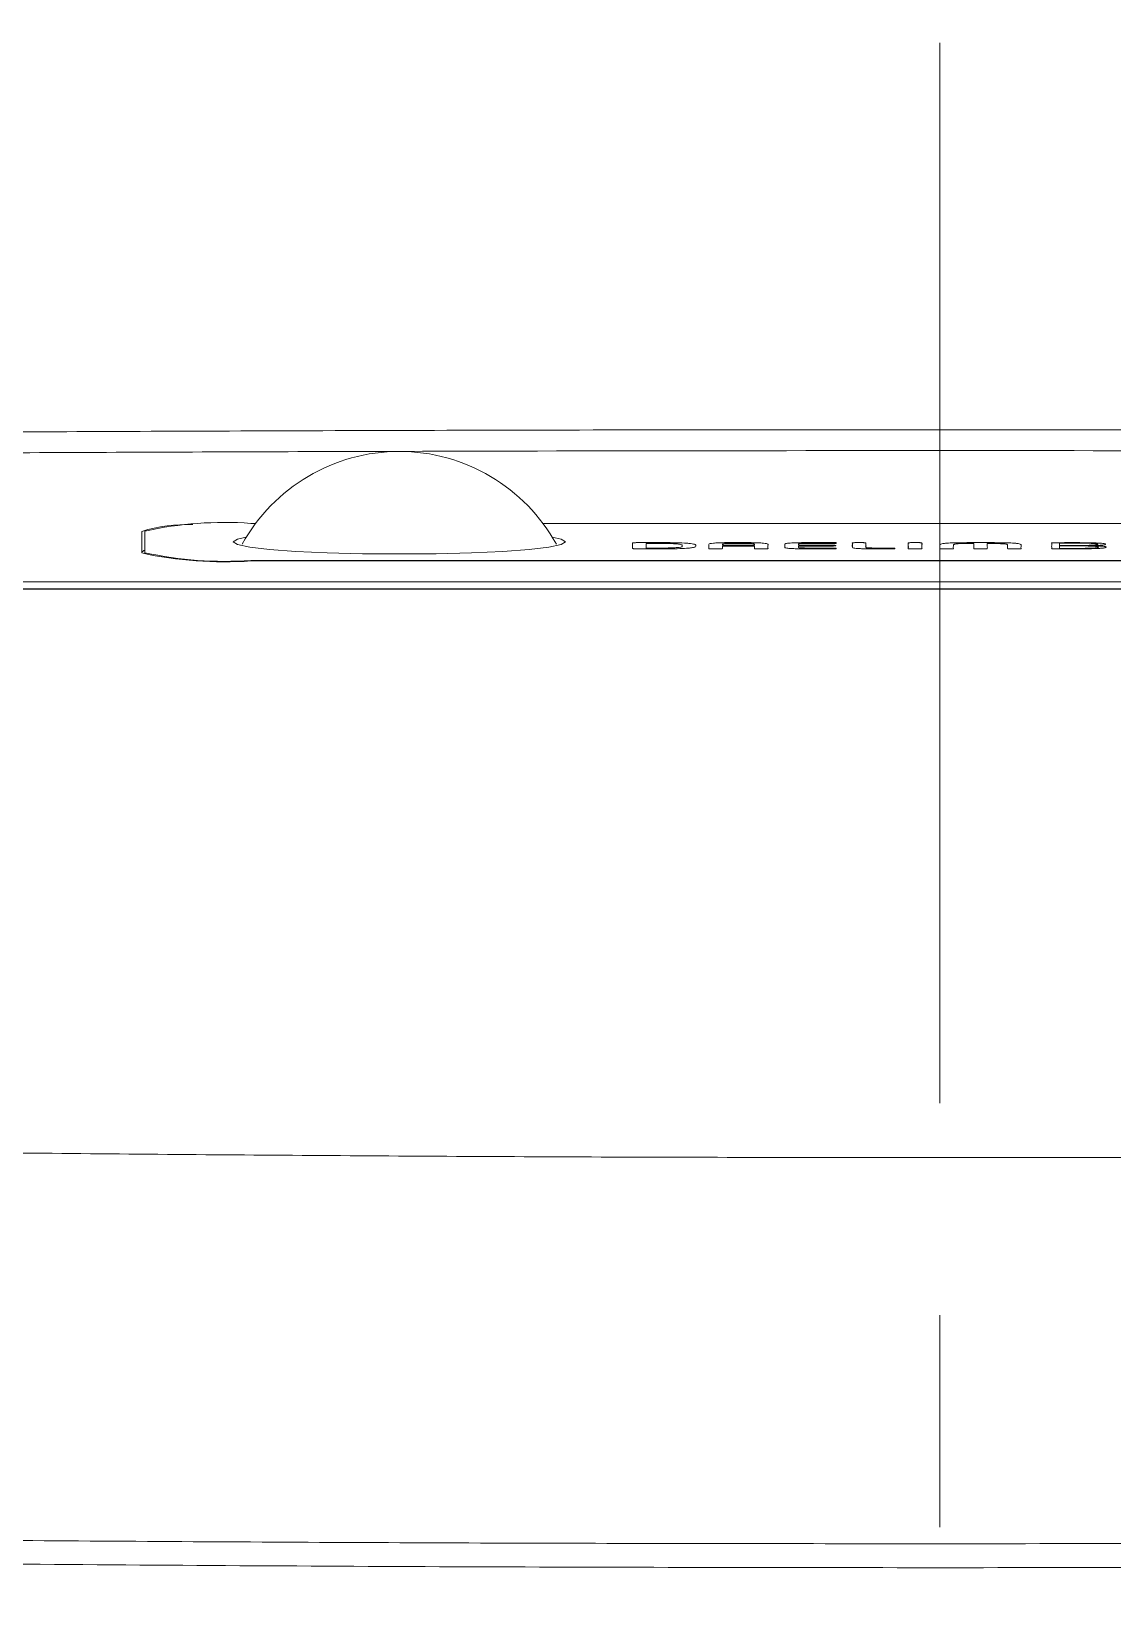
# Model space of a CAD drawing. Extents: x 2963 to 9049, y -570 to 1982.
# Drawn here: x 4458.5 to 4509.5, y 218.8 to 292.7 of the extents above; entities that cross this region are included whole.
import ezdxf

# ---------------------------------------------------------------- set-up
doc = ezdxf.new("R2010")
doc.units = 0
doc.header["$LTSCALE"] = 20
doc.header["$MEASUREMENT"] = 0
doc.linetypes.add('CENTER', pattern=[2, 1.25, -0.25, 0.25, -0.25])
doc.layers.get('0').update_dxf_attribs({"linetype": 'CONTINUOUS'})
doc.layers.add('1', color=7, linetype='CONTINUOUS')

msp = doc.modelspace()

# ---------------------------------------------------------------- linework, layer by layer
at = {"color": 7, "linetype": 'Continuous', "lineweight": 15}
for p, q in [((4463.657, 269.159), (4463.657, 268.14)), ((4463.807, 269.172), (4463.807, 268.153)), ((4463.807, 269.172), (4463.807, 268.153)), ((4469.033, 269.536), (4468.807, 269.536)), ((4469.033, 269.536), (4468.807, 269.536)), ((4533.807, 269.536), (4482.582, 269.536)), ((4533.807, 269.536), (4482.582, 269.536)), ((4487.455, 268.588), (4487.455, 268.373)), ((4487.455, 268.588), (4487.455, 268.373)), ((4491.046, 268.507), (4492.558, 268.507)), ((4491.046, 268.507), (4492.558, 268.507)), ((4492.558, 268.466), (4491.046, 268.466)), ((4492.558, 268.466), (4491.046, 268.466)), ((4496.407, 268.627), (4496.407, 268.588)), ((4496.407, 268.627), (4496.407, 268.588)), ((4496.408, 268.374), (4496.408, 268.334)), ((4496.408, 268.374), (4496.408, 268.334)), ((4499.177, 268.374), (4499.177, 268.336)), ((4499.177, 268.374), (4499.177, 268.336)), ((4506.946, 268.602), (4506.946, 268.496)), ((4506.946, 268.602), (4506.946, 268.496)), ((4506.946, 268.357), (4506.946, 268.472)), ((4506.946, 268.357), (4506.946, 268.472)), ((4508.573, 268.489), (4508.389, 268.484)), ((4508.573, 268.489), (4508.389, 268.484)), ((4508.389, 268.484), (4508.575, 268.479)), ((4508.389, 268.484), (4508.575, 268.479)), ((4468.807, 267.79), (4533.807, 267.79)), ((4468.807, 267.79), (4533.807, 267.79)), ((4468.807, 267.766), (4468.807, 267.79)), ((4468.807, 267.766), (4468.807, 267.79)), ((4468.807, 267.766), (4533.807, 267.766)), ((4496.408, 268.334), (4496.379, 268.334)), ((4496.408, 268.334), (4496.379, 268.334)), ((4605.744, 266.439), (4396.871, 266.439)), ((4397.111, 266.785), (4605.503, 266.785))]:
    msp.add_line(p, q, dxfattribs=at)
at = {"color": 7, "linetype": 'Continuous', "lineweight": 15, "flags": 128}
for points in [[(4467.974, 268.663), (4468.171, 268.79), (4468.591, 268.885)], [(4467.974, 268.663), (4468.171, 268.79), (4468.591, 268.885)], [(4483.64, 268.663), (4483.444, 268.536), (4482.864, 268.416), (4481.931, 268.307), (4480.691, 268.217), (4479.206, 268.149), (4477.55, 268.107), (4475.807, 268.093), (4474.064, 268.107), (4472.409, 268.149), (4470.923, 268.217), (4469.683, 268.307), (4468.75, 268.416), (4468.171, 268.536), (4467.974, 268.663)], [(4483.64, 268.663), (4483.444, 268.536), (4482.864, 268.416), (4481.931, 268.307), (4480.691, 268.217), (4479.206, 268.149), (4477.55, 268.107), (4475.807, 268.093), (4474.064, 268.107), (4472.409, 268.149), (4470.923, 268.217), (4469.683, 268.307), (4468.75, 268.416), (4468.171, 268.536), (4467.974, 268.663)], [(4483.023, 268.885), (4483.444, 268.79), (4483.64, 268.663)], [(4483.023, 268.885), (4483.444, 268.79), (4483.64, 268.663)], [(4463.807, 268.267), (4463.756, 268.251), (4463.657, 268.178)], [(4496.379, 268.334), (4496.329, 268.334), (4496.286, 268.334), (4496.282, 268.334), (4496.282, 268.334), (4496.282, 268.334), (4496.282, 268.334), (4496.282, 268.334), (4496.282, 268.334), (4496.282, 268.334), (4496.282, 268.334), (4496.282, 268.334)], [(4496.379, 268.334), (4496.329, 268.334), (4496.286, 268.334), (4496.282, 268.334), (4496.282, 268.334), (4496.282, 268.334), (4496.282, 268.334), (4496.282, 268.334), (4496.282, 268.334), (4496.282, 268.334), (4496.282, 268.334), (4496.282, 268.334)], [(4499.177, 268.336), (4499.16, 268.336), (4499.159, 268.336), (4499.159, 268.336), (4499.159, 268.336), (4499.158, 268.336), (4499.142, 268.336), (4499.089, 268.335), (4499.06, 268.335), (4499.058, 268.335), (4499.058, 268.335), (4499.058, 268.335), (4499.058, 268.335), (4499.058, 268.335), (4499.058, 268.335), (4499.058, 268.335), (4499.058, 268.335), (4499.058, 268.335), (4499.058, 268.335), (4499.058, 268.335)]]:
    msp.add_lwpolyline(points, dxfattribs=at)
at = {"color": 7, "linetype": 'Continuous', "lineweight": 15}
for centre, radius, start, end in [((4475.807, 264.472), 8.458, 90, 151.16677), ((4475.807, 264.472), 8.458, 28.84241, 90), ((4465.871, 261.666), 7.814, 88.52546, 106.45864), ((4467.564, 252.088), 17.493, 85.92387, 102.40111), ((4467.564, 252.088), 17.493, 85.92387, 102.40111), ((4467.527, 285.738), 18.018, 257.59914, 274.07574), ((4467.564, 285.238), 17.493, 257.59917, 274.07585), ((4467.564, 285.238), 17.493, 257.59917, 274.07585)]:
    msp.add_arc(centre, radius, start, end, dxfattribs=at)
for points, knots in [([(4501.307, 273.955), (4497.569, 273.953), (4490.4, 273.951), (4480.109, 273.932), (4470.745, 273.905), (4462.307, 273.872), (4454.916, 273.837), (4448.535, 273.802), (4443.126, 273.768), (4438.533, 273.738), (4434.678, 273.707), (4430.191, 273.658), (4424.679, 273.567), (4418.125, 273.41), (4411.568, 273.202), (4405.082, 272.942), (4398.315, 272.609), (4391.714, 272.213), (4385.583, 271.773), (4379.853, 271.298), (4373.971, 270.736), (4367.573, 270.036), (4361.335, 269.256), (4355.281, 268.404), (4350.76, 267.704), (4347.485, 267.165), (4346.104, 266.927), (4345.585, 266.837)], [0, 0, 0, 0, 0.070455, 0.135104, 0.193948, 0.246989, 0.29423, 0.333385, 0.367403, 0.396306, 0.420078, 0.440185, 0.481122, 0.524531, 0.565128, 0.607203, 0.650633, 0.698182, 0.737901, 0.773078, 0.812433, 0.853317, 0.901758, 0.935931, 0.972857, 0.989809, 1, 1, 1, 1]), ([(4657.018, 266.835), (4656.617, 266.906), (4654.229, 267.329), (4650.217, 267.964), (4645.734, 268.63), (4642.173, 269.123), (4639.093, 269.528), (4635.977, 269.911), (4633.145, 270.24), (4630.419, 270.539), (4627.668, 270.824), (4624.698, 271.113), (4621.617, 271.39), (4618.348, 271.662), (4614.914, 271.925), (4609.045, 272.335), (4600.966, 272.796), (4590.965, 273.216), (4581.5, 273.496), (4574.195, 273.634), (4568.808, 273.699), (4564.822, 273.732), (4560.075, 273.765), (4554.408, 273.8), (4547.819, 273.836), (4540.307, 273.872), (4531.869, 273.905), (4522.505, 273.932), (4512.215, 273.951), (4505.046, 273.953), (4501.307, 273.955)], [0, 0, 0, 0, 0.007942, 0.047278, 0.078077, 0.09541, 0.117873, 0.138922, 0.157097, 0.174981, 0.193535, 0.211422, 0.233444, 0.254725, 0.276456, 0.30182, 0.371991, 0.43612, 0.496896, 0.553414, 0.574736, 0.598799, 0.628672, 0.664319, 0.705767, 0.753009, 0.806051, 0.864895, 0.929545, 1, 1, 1, 1]), ([(4501.307, 272.968), (4501.307, 273.355), (4501.307, 273.928), (4501.307, 273.868), (4501.307, 273.848)], [0, 0, 0, 0, 0.673407, 1, 1, 1, 1]), ([(4397.111, 266.785), (4397.185, 266.888), (4397.262, 266.992), (4397.374, 267.139), (4397.408, 267.182), (4397.477, 267.27), (4397.512, 267.314), (4397.617, 267.445), (4397.689, 267.533), (4397.91, 267.795), (4398.063, 267.971), (4398.545, 268.496), (4398.892, 268.846), (4399.359, 269.283), (4399.454, 269.371), (4399.598, 269.502), (4399.656, 269.546), (4399.793, 269.633), (4399.873, 269.676), (4400.325, 269.893), (4400.86, 270.065), (4402.263, 270.401), (4403.132, 270.565), (4404.672, 270.803), (4405.225, 270.881), (4406.112, 270.996), (4406.417, 271.034), (4407.046, 271.109), (4407.369, 271.146), (4409.032, 271.329), (4410.509, 271.468), (4413.723, 271.73), (4415.46, 271.852), (4419.159, 272.077), (4421.12, 272.18), (4425.226, 272.364), (4427.37, 272.445), (4431.799, 272.584), (4434.081, 272.642), (4438.739, 272.733), (4441.113, 272.767), (4444.106, 272.793), (4444.706, 272.797), (4445.907, 272.804), (4446.508, 272.808), (4447.71, 272.815), (4448.312, 272.818), (4449.212, 272.823), (4449.514, 272.825), (4450.114, 272.828), (4450.415, 272.83), (4453.121, 272.845), (4455.525, 272.857), (4462.746, 272.89), (4467.561, 272.909), (4482.016, 272.953), (4491.662, 272.968), (4501.307, 272.968)], [0.7121402, 0.7121402, 0.7121402, 0.7121402, 0.719641, 0.719641, 0.7228269, 0.7228269, 0.7260128, 0.7260128, 0.7323846, 0.7323846, 0.7451281, 0.7451281, 0.7706153, 0.7706153, 0.7769871, 0.7769871, 0.780173, 0.780173, 0.7833589, 0.7833589, 0.7961025, 0.7961025, 0.8088461, 0.8088461, 0.8152179, 0.8152179, 0.8184038, 0.8184038, 0.8215897, 0.8215897, 0.8343333, 0.8343333, 0.8470769, 0.8470769, 0.8598205, 0.8598205, 0.8725641, 0.8725641, 0.8853077, 0.8853077, 0.8980513, 0.8980513, 0.9012372, 0.9012372, 0.9044231, 0.9044231, 0.907609, 0.907609, 0.9092019, 0.9092019, 0.9107949, 0.9107949, 0.9235384, 0.9235384, 0.9490256, 0.9490256, 1, 1, 1, 1]), ([(4605.503, 266.785), (4605.429, 266.888), (4605.352, 266.992), (4605.24, 267.139), (4605.206, 267.182), (4605.137, 267.27), (4605.103, 267.314), (4604.997, 267.445), (4604.925, 267.533), (4604.705, 267.795), (4604.551, 267.971), (4604.07, 268.496), (4603.723, 268.846), (4603.256, 269.283), (4603.16, 269.371), (4603.016, 269.502), (4602.959, 269.546), (4602.821, 269.633), (4602.741, 269.676), (4602.289, 269.893), (4601.755, 270.065), (4600.351, 270.401), (4599.482, 270.565), (4597.942, 270.803), (4597.389, 270.881), (4596.502, 270.996), (4596.197, 271.034), (4595.569, 271.109), (4595.245, 271.146), (4593.582, 271.329), (4592.105, 271.468), (4588.892, 271.73), (4587.154, 271.852), (4583.456, 272.077), (4581.495, 272.18), (4577.388, 272.364), (4575.244, 272.445), (4570.816, 272.584), (4568.533, 272.642), (4563.876, 272.733), (4561.502, 272.767), (4558.508, 272.793), (4557.908, 272.797), (4556.707, 272.804), (4556.106, 272.808), (4554.905, 272.815), (4554.303, 272.818), (4553.402, 272.823), (4553.101, 272.825), (4552.5, 272.828), (4552.2, 272.83), (4549.493, 272.845), (4547.089, 272.857), (4539.868, 272.89), (4535.053, 272.909), (4520.598, 272.953), (4510.952, 272.968), (4501.307, 272.968)], [0.7121402, 0.7121402, 0.7121402, 0.7121402, 0.719641, 0.719641, 0.7228269, 0.7228269, 0.7260128, 0.7260128, 0.7323846, 0.7323846, 0.7451281, 0.7451281, 0.7706153, 0.7706153, 0.7769871, 0.7769871, 0.780173, 0.780173, 0.7833589, 0.7833589, 0.7961025, 0.7961025, 0.8088461, 0.8088461, 0.8152179, 0.8152179, 0.8184038, 0.8184038, 0.8215897, 0.8215897, 0.8343333, 0.8343333, 0.8470769, 0.8470769, 0.8598205, 0.8598205, 0.8725641, 0.8725641, 0.8853077, 0.8853077, 0.8980513, 0.8980513, 0.9012372, 0.9012372, 0.9044231, 0.9044231, 0.907609, 0.907609, 0.9092019, 0.9092019, 0.9107949, 0.9107949, 0.9235384, 0.9235384, 0.9490256, 0.9490256, 1, 1, 1, 1]), ([(4486.991, 268.335), (4486.961, 268.336), (4486.906, 268.337), (4486.849, 268.341), (4486.821, 268.345), (4486.808, 268.349), (4486.812, 268.358), (4486.809, 268.374), (4486.812, 268.416), (4486.81, 268.481), (4486.81, 268.549), (4486.81, 268.592), (4486.81, 268.609), (4486.81, 268.616), (4486.844, 268.621), (4486.903, 268.625), (4486.957, 268.626), (4486.985, 268.627)], [0, 0, 0, 0, 0.021345, 0.040604, 0.052786, 0.065824, 0.084009, 0.134906, 0.22579, 0.501203, 0.77661, 0.892289, 0.922583, 0.943607, 0.960401, 0.979374, 1, 1, 1, 1]), ([(4486.991, 268.335), (4486.961, 268.336), (4486.906, 268.337), (4486.849, 268.341), (4486.821, 268.345), (4486.808, 268.349), (4486.812, 268.358), (4486.809, 268.374), (4486.812, 268.416), (4486.81, 268.481), (4486.81, 268.549), (4486.81, 268.592), (4486.81, 268.609), (4486.81, 268.616), (4486.844, 268.621), (4486.903, 268.625), (4486.957, 268.626), (4486.985, 268.627)], [0, 0, 0, 0, 0.021345, 0.040604, 0.052786, 0.065824, 0.084009, 0.134906, 0.22579, 0.501203, 0.77661, 0.892289, 0.922583, 0.943607, 0.960401, 0.979374, 1, 1, 1, 1]), ([(4486.985, 268.627), (4487.107, 268.628), (4487.404, 268.629), (4487.835, 268.63), (4488.354, 268.631), (4488.88, 268.624), (4489.315, 268.604), (4489.559, 268.582), (4489.696, 268.56), (4489.778, 268.535), (4489.796, 268.507), (4489.792, 268.483), (4489.792, 268.468), (4489.792, 268.461), (4489.792, 268.458), (4489.792, 268.456), (4489.792, 268.456), (4489.792, 268.456), (4489.792, 268.455), (4489.792, 268.455), (4489.792, 268.455), (4489.792, 268.44), (4489.766, 268.421), (4489.622, 268.387), (4489.351, 268.36), (4488.908, 268.339), (4488.396, 268.332), (4487.965, 268.332), (4487.516, 268.332), (4487.208, 268.334), (4486.991, 268.335)], [0, 0, 0, 0, 0.043669, 0.106643, 0.153875, 0.229356, 0.29461, 0.33104, 0.369321, 0.411148, 0.457829, 0.505267, 0.526143, 0.535327, 0.539365, 0.541146, 0.541926, 0.542271, 0.542424, 0.542488, 0.54252, 0.542542, 0.603738, 0.657, 0.705883, 0.768099, 0.839252, 0.889619, 0.92212, 1, 1, 1, 1]), ([(4486.985, 268.627), (4487.107, 268.628), (4487.404, 268.629), (4487.835, 268.63), (4488.354, 268.631), (4488.88, 268.624), (4489.315, 268.604), (4489.559, 268.582), (4489.696, 268.56), (4489.778, 268.535), (4489.796, 268.507), (4489.792, 268.483), (4489.792, 268.468), (4489.792, 268.461), (4489.792, 268.458), (4489.792, 268.456), (4489.792, 268.456), (4489.792, 268.456), (4489.792, 268.455), (4489.792, 268.455), (4489.792, 268.455), (4489.792, 268.44), (4489.766, 268.421), (4489.622, 268.387), (4489.351, 268.36), (4488.908, 268.339), (4488.396, 268.332), (4487.965, 268.332), (4487.516, 268.332), (4487.208, 268.334), (4486.991, 268.335)], [0, 0, 0, 0, 0.043669, 0.106643, 0.153875, 0.229356, 0.29461, 0.33104, 0.369321, 0.411148, 0.457829, 0.505267, 0.526143, 0.535327, 0.539365, 0.541146, 0.541926, 0.542271, 0.542424, 0.542488, 0.54252, 0.542542, 0.603738, 0.657, 0.705883, 0.768099, 0.839252, 0.889619, 0.92212, 1, 1, 1, 1]), ([(4488.079, 268.372), (4488.218, 268.373), (4488.472, 268.374), (4488.813, 268.385), (4489.042, 268.406), (4489.142, 268.431), (4489.154, 268.452), (4489.153, 268.468), (4489.153, 268.481), (4489.153, 268.494), (4489.154, 268.511), (4489.143, 268.531), (4489.049, 268.557), (4488.811, 268.578), (4488.516, 268.587), (4488.289, 268.589), (4488.176, 268.59), (4488.123, 268.59), (4488.099, 268.59), (4488.087, 268.59), (4488.078, 268.59), (4488.065, 268.59), (4488.033, 268.59), (4487.949, 268.59), (4487.751, 268.589), (4487.575, 268.589), (4487.455, 268.588)], [0, 0, 0, 0, 0.083804, 0.154046, 0.221616, 0.298536, 0.370305, 0.392219, 0.436034, 0.479856, 0.501763, 0.574544, 0.651408, 0.718, 0.797029, 0.837774, 0.857234, 0.866117, 0.870089, 0.871849, 0.873237, 0.875534, 0.879951, 0.892675, 0.926695, 1, 1, 1, 1]), ([(4488.079, 268.372), (4488.803, 268.372), (4489.153, 268.399), (4489.153, 268.455), (4489.153, 268.473), (4489.153, 268.49), (4489.153, 268.507), (4489.153, 268.564), (4488.822, 268.59), (4488.079, 268.59), (4488.075, 268.59), (4487.711, 268.59), (4487.455, 268.588)], [0, 0, 0, 0, 0.227531, 0.227531, 0.227531, 0.544937, 0.544937, 0.544937, 0.772469, 0.772469, 0.772469, 1, 1, 1, 1]), ([(4487.455, 268.373), (4487.591, 268.373), (4487.799, 268.372), (4488.007, 268.372), (4488.079, 268.372)], [0, 0, 0, 0, 0.655294, 1, 1, 1, 1]), ([(4491.046, 268.466), (4491.045, 268.443), (4491.045, 268.409), (4491.048, 268.37), (4491.044, 268.353), (4491.05, 268.345), (4491.017, 268.34), (4490.98, 268.337), (4490.916, 268.335), (4490.817, 268.334), (4490.698, 268.335), (4490.591, 268.334), (4490.505, 268.335), (4490.45, 268.338), (4490.411, 268.343), (4490.405, 268.35), (4490.42, 268.411), (4490.405, 268.474), (4490.407, 268.536), (4490.405, 268.555), (4490.43, 268.579), (4490.604, 268.605), (4490.837, 268.619), (4491.091, 268.626), (4491.354, 268.63), (4491.602, 268.63), (4491.788, 268.63), (4491.883, 268.63), (4491.925, 268.63), (4491.944, 268.63), (4491.952, 268.63), (4491.955, 268.63), (4491.957, 268.63), (4491.958, 268.63), (4491.958, 268.63), (4491.958, 268.63), (4492.105, 268.63), (4492.372, 268.629), (4492.733, 268.621), (4493, 268.605), (4493.185, 268.577), (4493.2, 268.55), (4493.196, 268.475), (4493.186, 268.411), (4493.201, 268.35), (4493.195, 268.343), (4493.155, 268.339), (4493.092, 268.335), (4493.002, 268.334), (4492.89, 268.334), (4492.778, 268.334), (4492.673, 268.334), (4492.602, 268.338), (4492.556, 268.343), (4492.559, 268.352), (4492.557, 268.364), (4492.558, 268.384), (4492.558, 268.419), (4492.558, 268.448), (4492.558, 268.466)], [0, 0, 0, 0, 0.066743, 0.096109, 0.107645, 0.115491, 0.11894, 0.122567, 0.126499, 0.133533, 0.142431, 0.150897, 0.15551, 0.160088, 0.164752, 0.170091, 0.178919, 0.337825, 0.346655, 0.355483, 0.390414, 0.412929, 0.434635, 0.450536, 0.468569, 0.489333, 0.501307, 0.506575, 0.508893, 0.509913, 0.510362, 0.510559, 0.510646, 0.510684, 0.510701, 0.510709, 0.510714, 0.540772, 0.565345, 0.587068, 0.609578, 0.64893, 0.662165, 0.820967, 0.829789, 0.834729, 0.83942, 0.844536, 0.850428, 0.85777, 0.867343, 0.873671, 0.878811, 0.884037, 0.891354, 0.901812, 0.918246, 0.947595, 1, 1, 1, 1]), ([(4491.046, 268.466), (4491.045, 268.443), (4491.045, 268.409), (4491.048, 268.37), (4491.044, 268.353), (4491.05, 268.345), (4491.017, 268.34), (4490.98, 268.337), (4490.916, 268.335), (4490.817, 268.334), (4490.698, 268.335), (4490.591, 268.334), (4490.505, 268.335), (4490.45, 268.338), (4490.411, 268.343), (4490.405, 268.35), (4490.42, 268.411), (4490.405, 268.474), (4490.407, 268.536), (4490.405, 268.555), (4490.43, 268.579), (4490.604, 268.605), (4490.837, 268.619), (4491.091, 268.626), (4491.354, 268.63), (4491.602, 268.63), (4491.788, 268.63), (4491.883, 268.63), (4491.925, 268.63), (4491.944, 268.63), (4491.952, 268.63), (4491.955, 268.63), (4491.957, 268.63), (4491.958, 268.63), (4491.958, 268.63), (4491.958, 268.63), (4492.105, 268.63), (4492.372, 268.629), (4492.733, 268.621), (4493, 268.605), (4493.185, 268.577), (4493.2, 268.55), (4493.196, 268.475), (4493.186, 268.411), (4493.201, 268.35), (4493.195, 268.343), (4493.155, 268.339), (4493.092, 268.335), (4493.002, 268.334), (4492.89, 268.334), (4492.778, 268.334), (4492.673, 268.334), (4492.602, 268.338), (4492.556, 268.343), (4492.559, 268.352), (4492.557, 268.364), (4492.558, 268.384), (4492.558, 268.419), (4492.558, 268.448), (4492.558, 268.466)], [0, 0, 0, 0, 0.066743, 0.096109, 0.107645, 0.115491, 0.11894, 0.122567, 0.126499, 0.133533, 0.142431, 0.150897, 0.15551, 0.160088, 0.164752, 0.170091, 0.178919, 0.337825, 0.346655, 0.355483, 0.390414, 0.412929, 0.434635, 0.450536, 0.468569, 0.489333, 0.501307, 0.506575, 0.508893, 0.509913, 0.510362, 0.510559, 0.510646, 0.510684, 0.510701, 0.510709, 0.510714, 0.540772, 0.565345, 0.587068, 0.609578, 0.64893, 0.662165, 0.820967, 0.829789, 0.834729, 0.83942, 0.844536, 0.850428, 0.85777, 0.867343, 0.873671, 0.878811, 0.884037, 0.891354, 0.901812, 0.918246, 0.947595, 1, 1, 1, 1]), ([(4492.558, 268.507), (4492.558, 268.518), (4492.557, 268.533), (4492.559, 268.554), (4492.543, 268.567), (4492.488, 268.577), (4492.432, 268.582), (4492.358, 268.585), (4492.199, 268.589), (4492.008, 268.589), (4491.802, 268.589), (4491.595, 268.589), (4491.404, 268.589), (4491.246, 268.585), (4491.172, 268.582), (4491.116, 268.577), (4491.06, 268.567), (4491.045, 268.554), (4491.047, 268.533), (4491.046, 268.518), (4491.046, 268.507)], [0, 0, 0, 0, 0.132724, 0.181124, 0.255649, 0.283846, 0.308975, 0.333945, 0.361439, 0.455787, 0.50003, 0.544273, 0.638657, 0.66613, 0.691072, 0.716176, 0.744358, 0.818876, 0.867276, 1, 1, 1, 1]), ([(4492.558, 268.507), (4492.558, 268.52), (4492.558, 268.533), (4492.558, 268.546), (4492.558, 268.583), (4492.408, 268.589), (4491.958, 268.589), (4491.854, 268.589), (4491.75, 268.589), (4491.645, 268.589), (4491.195, 268.589), (4491.046, 268.583), (4491.046, 268.546), (4491.046, 268.533), (4491.046, 268.52), (4491.046, 268.507)], [0, 0, 0, 0, 0.222741, 0.222741, 0.222741, 0.434875, 0.434875, 0.434875, 0.565125, 0.565125, 0.565125, 0.777259, 0.777259, 0.777259, 1, 1, 1, 1]), ([(4496.282, 268.334), (4496.185, 268.333), (4495.956, 268.332), (4495.582, 268.332), (4495.179, 268.331), (4494.801, 268.333), (4494.487, 268.34), (4494.261, 268.351), (4494.118, 268.365), (4494.033, 268.38), (4493.995, 268.395), (4493.986, 268.43), (4493.993, 268.473), (4493.991, 268.517), (4493.992, 268.549), (4493.988, 268.579), (4494.214, 268.61), (4494.574, 268.625), (4494.935, 268.63), (4495.218, 268.63), (4495.584, 268.63), (4495.964, 268.63), (4496.284, 268.628), (4496.407, 268.627)], [0, 0, 0, 0, 0.036682, 0.086618, 0.1412, 0.188795, 0.228836, 0.264032, 0.289599, 0.316387, 0.345952, 0.369153, 0.500499, 0.56617, 0.599007, 0.666442, 0.718562, 0.772345, 0.815458, 0.85659, 0.879046, 0.953484, 1, 1, 1, 1]), ([(4496.282, 268.334), (4496.185, 268.333), (4495.956, 268.332), (4495.582, 268.332), (4495.179, 268.331), (4494.801, 268.333), (4494.487, 268.34), (4494.261, 268.351), (4494.118, 268.365), (4494.033, 268.38), (4493.995, 268.395), (4493.986, 268.43), (4493.993, 268.473), (4493.991, 268.517), (4493.992, 268.549), (4493.988, 268.579), (4494.214, 268.61), (4494.574, 268.625), (4494.935, 268.63), (4495.218, 268.63), (4495.584, 268.63), (4495.964, 268.63), (4496.284, 268.628), (4496.407, 268.627)], [0, 0, 0, 0, 0.036682, 0.086618, 0.1412, 0.188795, 0.228836, 0.264032, 0.289599, 0.316387, 0.345952, 0.369153, 0.500499, 0.56617, 0.599007, 0.666442, 0.718562, 0.772345, 0.815458, 0.85659, 0.879046, 0.953484, 1, 1, 1, 1]), ([(4494.633, 268.467), (4494.635, 268.451), (4494.637, 268.429), (4494.629, 268.403), (4494.647, 268.388), (4494.727, 268.38), (4494.853, 268.376), (4494.997, 268.374), (4495.14, 268.374), (4495.298, 268.374), (4495.714, 268.374), (4496.095, 268.374), (4496.408, 268.374)], [0, 0, 0, 0, 0.2158143, 0.3242761, 0.3733332, 0.4179254, 0.4575598, 0.5121166, 0.5692467, 0.6050533, 0.6762733, 1, 1, 1, 1]), ([(4494.633, 268.467), (4494.635, 268.451), (4494.637, 268.429), (4494.629, 268.403), (4494.647, 268.388), (4494.727, 268.38), (4494.853, 268.376), (4494.997, 268.374), (4495.14, 268.374), (4495.298, 268.374), (4495.714, 268.374), (4496.095, 268.374), (4496.408, 268.374)], [0, 0, 0, 0, 0.2158143, 0.3242761, 0.3733332, 0.4179254, 0.4575598, 0.5121166, 0.5692467, 0.6050533, 0.6762733, 1, 1, 1, 1]), ([(4496.407, 268.588), (4496.017, 268.589), (4495.551, 268.589), (4495.027, 268.588), (4494.859, 268.586), (4494.747, 268.583), (4494.655, 268.576), (4494.63, 268.564), (4494.636, 268.54), (4494.635, 268.521), (4494.633, 268.507)], [0, 0, 0, 0, 0.427484, 0.509916, 0.574887, 0.611944, 0.642372, 0.713212, 0.786256, 1, 1, 1, 1]), ([(4496.407, 268.588), (4496.013, 268.588), (4495.619, 268.588), (4495.226, 268.588), (4494.633, 268.589), (4494.633, 268.576), (4494.633, 268.554), (4494.633, 268.539), (4494.633, 268.523), (4494.633, 268.507)], [0, 0, 0, 0, 0.504683, 0.504683, 0.504683, 0.722405, 0.722405, 0.722405, 1, 1, 1, 1]), ([(4494.633, 268.507), (4494.942, 268.507), (4495.386, 268.508), (4495.924, 268.506), (4496.188, 268.509), (4496.331, 268.505), (4496.384, 268.5), (4496.408, 268.494), (4496.4, 268.486), (4496.408, 268.479), (4496.384, 268.473), (4496.33, 268.469), (4496.197, 268.465), (4496.005, 268.467), (4495.706, 268.466), (4495.253, 268.467), (4494.875, 268.467), (4494.633, 268.467)], [0, 0, 0, 0, 0.234861, 0.3382, 0.412781, 0.432151, 0.452086, 0.474031, 0.501012, 0.527743, 0.548918, 0.568117, 0.587219, 0.654258, 0.712128, 0.815467, 1, 1, 1, 1]), ([(4494.633, 268.507), (4494.942, 268.507), (4495.386, 268.508), (4495.924, 268.506), (4496.188, 268.509), (4496.331, 268.505), (4496.384, 268.5), (4496.408, 268.494), (4496.4, 268.486), (4496.408, 268.479), (4496.384, 268.473), (4496.33, 268.469), (4496.197, 268.465), (4496.005, 268.467), (4495.706, 268.466), (4495.253, 268.467), (4494.875, 268.467), (4494.633, 268.467)], [0, 0, 0, 0, 0.234861, 0.3382, 0.412781, 0.432151, 0.452086, 0.474031, 0.501012, 0.527743, 0.548918, 0.568117, 0.587219, 0.654258, 0.712128, 0.815467, 1, 1, 1, 1]), ([(4499.058, 268.335), (4498.984, 268.334), (4498.779, 268.332), (4498.296, 268.331), (4497.779, 268.333), (4497.425, 268.351), (4497.283, 268.366), (4497.192, 268.385), (4497.149, 268.451), (4497.163, 268.52), (4497.189, 268.589), (4497.158, 268.609), (4497.19, 268.62), (4497.222, 268.623), (4497.268, 268.626), (4497.403, 268.629), (4497.552, 268.629), (4497.695, 268.627), (4497.748, 268.625), (4497.788, 268.622), (4497.813, 268.619), (4497.821, 268.614), (4497.816, 268.605), (4497.819, 268.588), (4497.818, 268.545), (4497.807, 268.491), (4497.838, 268.434), (4497.779, 268.402), (4497.856, 268.385), (4497.923, 268.38), (4498.03, 268.376), (4498.256, 268.373), (4498.645, 268.374), (4498.982, 268.374), (4499.177, 268.374)], [0, 0, 0, 0, 0.021032, 0.057936, 0.136603, 0.15684, 0.178427, 0.20351, 0.234484, 0.429754, 0.47076, 0.501739, 0.506827, 0.511931, 0.517253, 0.522984, 0.551593, 0.557653, 0.563174, 0.568366, 0.573131, 0.577958, 0.586451, 0.606749, 0.642997, 0.752836, 0.814347, 0.864886, 0.872649, 0.88101, 0.89145, 0.905617, 0.94508, 1, 1, 1, 1]), ([(4499.058, 268.335), (4499.035, 268.335), (4499.012, 268.335), (4498.869, 268.333), (4498.765, 268.332), (4498.361, 268.332), (4497.81, 268.332), (4497.178, 268.34), (4497.178, 268.408), (4497.178, 268.477), (4497.178, 268.546), (4497.178, 268.615), (4497.178, 268.622), (4497.261, 268.628), (4497.452, 268.628), (4497.545, 268.628), (4497.735, 268.628), (4497.818, 268.622), (4497.818, 268.615), (4497.818, 268.544), (4497.818, 268.474), (4497.818, 268.403), (4497.818, 268.389), (4497.818, 268.374), (4498.367, 268.374), (4498.637, 268.374), (4498.907, 268.374), (4499.177, 268.374)], [0, 0, 0, 0, 0.007403, 0.007403, 0.061313, 0.061313, 0.061313, 0.115224, 0.115224, 0.115224, 0.416097, 0.416097, 0.416097, 0.470008, 0.470008, 0.499335, 0.499335, 0.553245, 0.553245, 0.553245, 0.860318, 0.860318, 0.860318, 0.914229, 0.914229, 0.914229, 1, 1, 1, 1]), ([(4499.815, 268.347), (4499.818, 268.398), (4499.823, 268.471), (4499.805, 268.555), (4499.828, 268.594), (4499.791, 268.612), (4499.837, 268.622), (4499.882, 268.625), (4499.949, 268.628), (4500.084, 268.628), (4500.206, 268.628), (4500.314, 268.628), (4500.351, 268.627), (4500.384, 268.626), (4500.413, 268.624), (4500.436, 268.621), (4500.451, 268.618), (4500.502, 268.565), (4500.436, 268.491), (4500.465, 268.408), (4500.441, 268.369), (4500.477, 268.35), (4500.432, 268.34), (4500.387, 268.337), (4500.32, 268.334), (4500.185, 268.334), (4500.062, 268.334), (4499.954, 268.334), (4499.918, 268.335), (4499.881, 268.337), (4499.846, 268.339), (4499.82, 268.343), (4499.816, 268.346), (4499.815, 268.347)], [0, 0, 0, 0, 0.2323156, 0.3345317, 0.3795096, 0.4111216, 0.4177584, 0.4247163, 0.4324603, 0.4418033, 0.4689033, 0.4735227, 0.4775533, 0.4815102, 0.4859837, 0.4904879, 0.495084, 0.4998493, 0.7321649, 0.8343811, 0.8793589, 0.9108949, 0.9175501, 0.9245963, 0.932394, 0.9417407, 0.9688408, 0.9734441, 0.9774589, 0.9814021, 0.9873553, 0.9934787, 1, 1, 1, 1]), ([(4499.815, 268.347), (4499.815, 268.437), (4499.815, 268.526), (4499.815, 268.615), (4499.815, 268.621), (4499.878, 268.628), (4500.085, 268.628), (4500.184, 268.628), (4500.283, 268.628), (4500.379, 268.628), (4500.454, 268.622), (4500.454, 268.615), (4500.454, 268.526), (4500.454, 268.437), (4500.454, 268.347), (4500.454, 268.341), (4500.39, 268.334), (4500.184, 268.334), (4500.085, 268.334), (4499.985, 268.334), (4499.89, 268.334), (4499.815, 268.34), (4499.815, 268.347)], [0, 0, 0, 0, 0.368247, 0.368247, 0.368247, 0.419215, 0.419215, 0.449032, 0.449032, 0.449032, 0.5, 0.5, 0.5, 0.868247, 0.868247, 0.868247, 0.919215, 0.919215, 0.949032, 0.949032, 0.949032, 1, 1, 1, 1]), ([(4502.904, 268.586), (4502.721, 268.586), (4502.488, 268.586), (4502.224, 268.58), (4502.098, 268.573), (4502.009, 268.561), (4501.968, 268.546), (4501.949, 268.528), (4501.944, 268.462), (4501.926, 268.401), (4501.949, 268.346), (4501.934, 268.342), (4501.908, 268.339), (4501.854, 268.335), (4501.741, 268.334), (4501.611, 268.335), (4501.496, 268.334), (4501.412, 268.335), (4501.361, 268.337), (4501.327, 268.34), (4501.306, 268.343), (4501.3, 268.348), (4501.312, 268.381), (4501.3, 268.426), (4501.302, 268.474), (4501.302, 268.495), (4501.302, 268.505), (4501.302, 268.509), (4501.302, 268.511), (4501.302, 268.511), (4501.302, 268.512), (4501.302, 268.512), (4501.302, 268.512), (4501.302, 268.524), (4501.312, 268.543), (4501.377, 268.571), (4501.504, 268.593), (4501.731, 268.611), (4502.103, 268.623), (4502.619, 268.628), (4503.223, 268.629), (4503.826, 268.628), (4504.342, 268.623), (4504.714, 268.611), (4504.941, 268.593), (4505.067, 268.571), (4505.133, 268.544), (4505.159, 268.471), (4505.105, 268.405), (4505.147, 268.348), (4505.132, 268.342), (4505.095, 268.338), (4505.036, 268.335), (4504.953, 268.334), (4504.843, 268.334), (4504.726, 268.334), (4504.609, 268.334), (4504.542, 268.338), (4504.51, 268.342), (4504.493, 268.345), (4504.497, 268.353), (4504.49, 268.391), (4504.495, 268.443), (4504.495, 268.497), (4504.494, 268.528), (4504.472, 268.547), (4504.419, 268.561), (4504.346, 268.571), (4504.195, 268.579), (4503.916, 268.585), (4503.679, 268.585), (4503.541, 268.585)], [0, 0, 0, 0, 0.02706, 0.034462, 0.041033, 0.049896, 0.061276, 0.072878, 0.087292, 0.195502, 0.198677, 0.200963, 0.203351, 0.205873, 0.21172, 0.219607, 0.225535, 0.228879, 0.231995, 0.234345, 0.236766, 0.239332, 0.24382, 0.304417, 0.331081, 0.342812, 0.347974, 0.350245, 0.351244, 0.351684, 0.351878, 0.351963, 0.352, 0.352029, 0.375146, 0.39378, 0.409166, 0.423116, 0.443109, 0.468284, 0.500714, 0.533138, 0.558299, 0.578275, 0.592217, 0.607598, 0.626229, 0.649346, 0.756728, 0.76234, 0.765308, 0.768482, 0.771924, 0.775895, 0.780795, 0.788404, 0.793564, 0.797699, 0.80006, 0.802483, 0.8058, 0.8163, 0.879933, 0.911751, 0.927617, 0.943026, 0.951151, 0.95803, 0.964518, 0.979456, 1, 1, 1, 1]), ([(4502.904, 268.586), (4502.721, 268.586), (4502.488, 268.586), (4502.224, 268.58), (4502.098, 268.573), (4502.009, 268.561), (4501.968, 268.546), (4501.949, 268.528), (4501.944, 268.462), (4501.926, 268.401), (4501.949, 268.346), (4501.934, 268.342), (4501.908, 268.339), (4501.854, 268.335), (4501.741, 268.334), (4501.611, 268.335), (4501.496, 268.334), (4501.412, 268.335), (4501.361, 268.337), (4501.327, 268.34), (4501.306, 268.343), (4501.3, 268.348), (4501.312, 268.381), (4501.3, 268.426), (4501.302, 268.474), (4501.302, 268.495), (4501.302, 268.505), (4501.302, 268.509), (4501.302, 268.511), (4501.302, 268.511), (4501.302, 268.512), (4501.302, 268.512), (4501.302, 268.512), (4501.302, 268.524), (4501.312, 268.543), (4501.377, 268.571), (4501.504, 268.593), (4501.731, 268.611), (4502.103, 268.623), (4502.619, 268.628), (4503.223, 268.629), (4503.826, 268.628), (4504.342, 268.623), (4504.714, 268.611), (4504.941, 268.593), (4505.067, 268.571), (4505.133, 268.544), (4505.159, 268.471), (4505.105, 268.405), (4505.147, 268.348), (4505.132, 268.342), (4505.095, 268.338), (4505.036, 268.335), (4504.953, 268.334), (4504.843, 268.334), (4504.726, 268.334), (4504.609, 268.334), (4504.542, 268.338), (4504.51, 268.342), (4504.493, 268.345), (4504.497, 268.353), (4504.49, 268.391), (4504.495, 268.443), (4504.495, 268.497), (4504.494, 268.528), (4504.472, 268.547), (4504.419, 268.561), (4504.346, 268.571), (4504.195, 268.579), (4503.916, 268.585), (4503.679, 268.585), (4503.541, 268.585)], [0, 0, 0, 0, 0.02706, 0.034462, 0.041033, 0.049896, 0.061276, 0.072878, 0.087292, 0.195502, 0.198677, 0.200963, 0.203351, 0.205873, 0.21172, 0.219607, 0.225535, 0.228879, 0.231995, 0.234345, 0.236766, 0.239332, 0.24382, 0.304417, 0.331081, 0.342812, 0.347974, 0.350245, 0.351244, 0.351684, 0.351878, 0.351963, 0.352, 0.352029, 0.375146, 0.39378, 0.409166, 0.423116, 0.443109, 0.468284, 0.500714, 0.533138, 0.558299, 0.578275, 0.592217, 0.607598, 0.626229, 0.649346, 0.756728, 0.76234, 0.765308, 0.768482, 0.771924, 0.775895, 0.780795, 0.788404, 0.793564, 0.797699, 0.80006, 0.802483, 0.8058, 0.8163, 0.879933, 0.911751, 0.927617, 0.943026, 0.951151, 0.95803, 0.964518, 0.979456, 1, 1, 1, 1]), ([(4503.541, 268.585), (4503.539, 268.538), (4503.536, 268.47), (4503.548, 268.393), (4503.534, 268.361), (4503.549, 268.348), (4503.526, 268.341), (4503.479, 268.337), (4503.376, 268.333), (4503.24, 268.335), (4503.111, 268.334), (4503.022, 268.334), (4502.961, 268.337), (4502.919, 268.341), (4502.898, 268.347), (4502.907, 268.356), (4502.902, 268.373), (4502.905, 268.402), (4502.903, 268.475), (4502.903, 268.538), (4502.904, 268.586)], [0, 0, 0, 0, 0.2662333, 0.3780542, 0.4272516, 0.4447168, 0.4544693, 0.4634547, 0.4733956, 0.5000537, 0.5163283, 0.5267695, 0.5352873, 0.5438039, 0.5534514, 0.5691584, 0.5967103, 0.6459117, 0.7337667, 1, 1, 1, 1]), ([(4503.541, 268.585), (4503.539, 268.538), (4503.536, 268.47), (4503.548, 268.393), (4503.534, 268.361), (4503.549, 268.348), (4503.526, 268.341), (4503.479, 268.337), (4503.376, 268.333), (4503.24, 268.335), (4503.111, 268.334), (4503.022, 268.334), (4502.961, 268.337), (4502.919, 268.341), (4502.898, 268.347), (4502.907, 268.356), (4502.902, 268.373), (4502.905, 268.402), (4502.903, 268.475), (4502.903, 268.538), (4502.904, 268.586)], [0, 0, 0, 0, 0.2662333, 0.3780542, 0.4272516, 0.4447168, 0.4544693, 0.4634547, 0.4733956, 0.5000537, 0.5163283, 0.5267695, 0.5352873, 0.5438039, 0.5534514, 0.5691584, 0.5967103, 0.6459117, 0.7337667, 1, 1, 1, 1]), ([(4506.604, 268.338), (4506.6, 268.338), (4506.591, 268.339), (4506.583, 268.341), (4506.572, 268.351), (4506.586, 268.376), (4506.577, 268.428), (4506.572, 268.5), (4506.604, 268.567), (4506.56, 268.607), (4506.586, 268.618), (4506.594, 268.62), (4506.603, 268.621), (4506.606, 268.621)], [0, 0, 0, 0, 0.0050418, 0.0127277, 0.0240866, 0.1096237, 0.276012, 0.5731408, 0.8702618, 0.9812342, 0.9891365, 0.9952406, 1, 1, 1, 1]), ([(4506.604, 268.338), (4506.6, 268.338), (4506.591, 268.339), (4506.583, 268.341), (4506.572, 268.351), (4506.586, 268.376), (4506.577, 268.428), (4506.572, 268.5), (4506.604, 268.567), (4506.56, 268.607), (4506.586, 268.618), (4506.594, 268.62), (4506.603, 268.621), (4506.606, 268.621)], [0, 0, 0, 0, 0.0050418, 0.0127277, 0.0240866, 0.1096237, 0.276012, 0.5731408, 0.8702618, 0.9812342, 0.9891365, 0.9952406, 1, 1, 1, 1]), ([(4506.606, 268.621), (4506.611, 268.621), (4506.622, 268.622), (4506.651, 268.623), (4506.675, 268.623), (4506.692, 268.624)], [0, 0, 0, 0, 0.211482, 0.46154, 1, 1, 1, 1]), ([(4506.692, 268.624), (4506.907, 268.625), (4507.426, 268.628), (4508.092, 268.627), (4508.631, 268.615), (4508.91, 268.6), (4509.062, 268.583), (4509.118, 268.566), (4509.122, 268.55), (4509.115, 268.537), (4509.073, 268.524), (4508.983, 268.511), (4508.82, 268.498), (4508.657, 268.492), (4508.573, 268.489)], [0, 0, 0, 0, 0.158546, 0.382836, 0.482453, 0.569159, 0.625817, 0.688887, 0.74096, 0.782003, 0.826394, 0.868626, 0.931762, 1, 1, 1, 1]), ([(4506.692, 268.624), (4506.873, 268.625), (4507.21, 268.627), (4507.567, 268.627), (4508.002, 268.627), (4508.397, 268.622), (4508.952, 268.6), (4509.118, 268.583), (4509.12, 268.554), (4509.12, 268.552), (4509.12, 268.55), (4509.12, 268.548), (4509.118, 268.519), (4508.924, 268.499), (4508.573, 268.489)], [0, 0, 0, 0, 0.239406, 0.239406, 0.239406, 0.478813, 0.478813, 0.718219, 0.718219, 0.718219, 0.760594, 0.760594, 0.760594, 1, 1, 1, 1]), ([(4508.692, 268.348), (4508.508, 268.343), (4508.115, 268.331), (4507.43, 268.331), (4506.956, 268.334), (4506.702, 268.335)], [0, 0, 0, 0, 0.2919, 0.62156, 1, 1, 1, 1]), ([(4508.692, 268.348), (4508.415, 268.336), (4508.021, 268.331), (4507.595, 268.332), (4507.231, 268.332), (4506.905, 268.333), (4506.702, 268.335)], [0, 0, 0, 0, 0.5, 0.5, 0.5, 1, 1, 1, 1]), ([(4506.946, 268.496), (4507.242, 268.496), (4507.659, 268.496), (4508.179, 268.497), (4508.476, 268.505), (4508.671, 268.519), (4508.757, 268.537), (4508.772, 268.557), (4508.695, 268.579), (4508.444, 268.595), (4508.005, 268.603), (4507.496, 268.604), (4507.102, 268.602), (4506.946, 268.602)], [0, 0, 0, 0, 0.20015, 0.280985, 0.349587, 0.40758, 0.461821, 0.521337, 0.592492, 0.65922, 0.733488, 0.894609, 1, 1, 1, 1]), ([(4506.946, 268.496), (4507.242, 268.496), (4507.659, 268.496), (4508.179, 268.497), (4508.476, 268.505), (4508.671, 268.519), (4508.757, 268.537), (4508.772, 268.557), (4508.695, 268.579), (4508.444, 268.595), (4508.005, 268.603), (4507.496, 268.604), (4507.102, 268.602), (4506.946, 268.602)], [0, 0, 0, 0, 0.20015, 0.280985, 0.349587, 0.40758, 0.461821, 0.521337, 0.592492, 0.65922, 0.733488, 0.894609, 1, 1, 1, 1]), ([(4506.946, 268.472), (4507.211, 268.472), (4507.631, 268.472), (4508.214, 268.473), (4508.467, 268.461), (4508.588, 268.455)], [0, 0, 0, 0, 0.475014, 0.749386, 1, 1, 1, 1]), ([(4506.946, 268.472), (4507.255, 268.472), (4507.564, 268.472), (4507.873, 268.472), (4508.211, 268.472), (4508.443, 268.466), (4508.588, 268.455)], [0, 0, 0, 0, 0.645264, 0.645264, 0.645264, 1, 1, 1, 1]), ([(4508.588, 268.455), (4508.632, 268.451), (4508.718, 268.443), (4508.775, 268.429), (4508.788, 268.413), (4508.768, 268.398), (4508.695, 268.384), (4508.554, 268.371), (4508.314, 268.361), (4507.909, 268.355), (4507.445, 268.355), (4507.091, 268.356), (4506.946, 268.357)], [0, 0, 0, 0, 0.071134, 0.140847, 0.212832, 0.289895, 0.358436, 0.423087, 0.522486, 0.634153, 0.848938, 1, 1, 1, 1]), ([(4508.588, 268.455), (4508.632, 268.451), (4508.718, 268.443), (4508.775, 268.429), (4508.788, 268.413), (4508.768, 268.398), (4508.695, 268.384), (4508.554, 268.371), (4508.314, 268.361), (4507.909, 268.355), (4507.445, 268.355), (4507.091, 268.356), (4506.946, 268.357)], [0, 0, 0, 0, 0.071134, 0.140847, 0.212832, 0.289895, 0.358436, 0.423087, 0.522486, 0.634153, 0.848938, 1, 1, 1, 1]), ([(4508.575, 268.479), (4508.665, 268.476), (4508.841, 268.47), (4509.011, 268.456), (4509.104, 268.441), (4509.141, 268.428), (4509.144, 268.413), (4509.136, 268.395), (4509.059, 268.376), (4508.905, 268.359), (4508.763, 268.352), (4508.692, 268.348)], [0, 0, 0, 0, 0.132996, 0.260471, 0.347465, 0.439042, 0.507752, 0.631341, 0.763521, 0.881864, 1, 1, 1, 1]), ([(4508.575, 268.479), (4508.929, 268.47), (4509.141, 268.448), (4509.142, 268.419), (4509.142, 268.417), (4509.142, 268.414), (4509.142, 268.412), (4509.14, 268.38), (4508.969, 268.361), (4508.692, 268.348)], [0, 0, 0, 0, 0.457247, 0.457247, 0.457247, 0.542753, 0.542753, 0.542753, 1, 1, 1, 1]), ([(4499.177, 268.336), (4499.168, 268.336), (4499.159, 268.336), (4499.15, 268.336), (4499.079, 268.335), (4499.059, 268.335), (4499.058, 268.335), (4499.058, 268.335)], [0, 0, 0, 0, 0.033016, 0.033016, 0.879279, 0.879279, 1, 1, 1, 1]), ([(4506.702, 268.335), (4506.677, 268.335), (4506.647, 268.336), (4506.615, 268.337), (4506.607, 268.338), (4506.604, 268.338)], [0, 0, 0, 0, 0.712461, 0.88159, 1, 1, 1, 1]), ([(4506.702, 268.335), (4506.677, 268.335), (4506.647, 268.336), (4506.615, 268.337), (4506.607, 268.338), (4506.604, 268.338)], [0, 0, 0, 0, 0.712461, 0.88159, 1, 1, 1, 1]), ([(4501.307, 239.621), (4496.438, 239.626), (4486.699, 239.635), (4472.119, 239.712), (4460.169, 239.812), (4450.801, 239.914), (4444.208, 240.065), (4437.957, 240.277), (4432.168, 240.551), (4426.845, 240.887), (4422.135, 241.282), (4418.188, 241.731), (4415.187, 242.217), (4413.17, 242.73), (4412.274, 243.258), (4410.091, 244.436), (4406.893, 246.385), (4403.086, 249.105), (4399.935, 251.943), (4397.576, 254.786), (4396.295, 257.125), (4395.667, 258.958), (4395.387, 260.285), (4395.279, 261.577), (4395.349, 262.827), (4395.644, 264.036), (4396.125, 265.238), (4396.622, 266.039), (4396.871, 266.439)], [0, 0, 0, 0, 0.0336549, 0.0673096, 0.1009654, 0.1168253, 0.1326796, 0.1485348, 0.1643908, 0.1802438, 0.1970581, 0.213873, 0.2306869, 0.2475007, 0.2643252, 0.2811549, 0.3604902, 0.4506451, 0.5407981, 0.6309519, 0.7211056, 0.7630925, 0.8050819, 0.847127, 0.8857939, 0.9238621, 0.9619308, 1, 1, 1, 1]), ([(4605.744, 266.439), (4605.888, 266.215), (4606.176, 265.766), (4606.525, 265.094), (4606.815, 264.42), (4607.038, 263.747), (4607.196, 263.074), (4607.291, 262.398), (4607.332, 261.265), (4607.159, 259.675), (4606.451, 257.363), (4605.039, 254.786), (4602.676, 251.943), (4599.538, 249.105), (4595.366, 246.158), (4591.887, 243.995), (4589.078, 242.611), (4586.958, 242.132), (4584.006, 241.678), (4580.211, 241.258), (4575.572, 240.872), (4570.122, 240.532), (4563.931, 240.247), (4557.237, 240.031), (4550.175, 239.888), (4542.924, 239.82), (4532.4, 239.726), (4518.523, 239.641), (4507.046, 239.628), (4501.307, 239.621)], [0, 0, 0, 0, 0.0213191, 0.0426377, 0.0639563, 0.0852755, 0.1065938, 0.1279089, 0.1494876, 0.2142355, 0.2788953, 0.3690493, 0.4592033, 0.5493567, 0.6395118, 0.7404835, 0.7563414, 0.7721966, 0.7880516, 0.8039073, 0.8197623, 0.8365746, 0.8533896, 0.8702042, 0.8870186, 0.9038439, 0.9206736, 0.9603364, 1, 1, 1, 1]), ([(4696.898, 246.176), (4696.796, 245.754), (4696.486, 244.465), (4695.271, 242.318), (4693.342, 239.733), (4690.735, 237.156), (4687.555, 234.582), (4684.468, 232.583), (4682.235, 231.146), (4680.906, 230.271), (4679.322, 229.396), (4677.289, 228.524), (4674.597, 227.663), (4671.09, 226.836), (4666.753, 226.053), (4661.734, 225.309), (4655.907, 224.59), (4649.737, 223.947), (4643.373, 223.378), (4636.827, 222.883), (4629.657, 222.429), (4621.987, 222.023), (4613.95, 221.672), (4605.536, 221.372), (4596.72, 221.124), (4585.988, 220.905), (4573.47, 220.724), (4559.261, 220.566), (4542.499, 220.422), (4523.182, 220.301), (4508.599, 220.285), (4501.307, 220.278)], [0, 0, 0, 0, 0.036728, 0.111979, 0.186866, 0.261753, 0.336639, 0.411526, 0.436808, 0.462172, 0.487524, 0.512799, 0.537984, 0.563146, 0.586664, 0.610182, 0.634254, 0.658326, 0.677842, 0.697356, 0.717436, 0.737516, 0.75704, 0.776564, 0.796667, 0.816771, 0.847079, 0.877415, 0.907747, 0.953873, 1, 1, 1, 1]), ([(4501.307, 220.278), (4494.109, 220.285), (4479.713, 220.301), (4460.518, 220.419), (4443.724, 220.561), (4429.328, 220.722), (4416.777, 220.902), (4406.157, 221.118), (4397.415, 221.361), (4388.903, 221.662), (4380.779, 222.016), (4373.175, 222.418), (4366.053, 222.865), (4359.417, 223.363), (4352.985, 223.936), (4346.856, 224.574), (4341.049, 225.286), (4335.964, 226.035), (4331.582, 226.824), (4328.092, 227.645), (4325.442, 228.488), (4323.432, 229.342), (4321.86, 230.199), (4320.54, 231.055), (4318.34, 232.458), (4315.308, 234.407), (4312.08, 236.977), (4309.368, 239.612), (4307.37, 242.273), (4306.151, 244.418), (4305.846, 245.663), (4305.752, 246.045)], [0, 0, 0, 0, 0.045708, 0.091417, 0.12226, 0.153108, 0.183927, 0.203525, 0.223123, 0.243303, 0.263483, 0.283067, 0.30265, 0.32281, 0.342974, 0.366582, 0.39019, 0.414353, 0.438516, 0.463245, 0.487996, 0.512833, 0.537745, 0.562669, 0.587513, 0.660767, 0.734021, 0.812707, 0.891393, 0.966592, 1, 1, 1, 1]), ([(4501.307, 221.408), (4508.491, 221.415), (4522.859, 221.431), (4542.017, 221.549), (4558.779, 221.693), (4573.148, 221.855), (4585.66, 222.037), (4596.229, 222.249), (4604.912, 222.488), (4613.366, 222.781), (4621.434, 223.126), (4628.986, 223.515), (4636.058, 223.949), (4642.647, 224.431), (4649.036, 224.988), (4655.136, 225.611), (4660.881, 226.306), (4665.235, 226.918), (4667.364, 227.308), (4668.097, 227.442)], [0, 0, 0, 0, 0.107291, 0.214582, 0.286984, 0.359396, 0.431739, 0.47753, 0.523321, 0.570471, 0.61762, 0.663372, 0.709124, 0.756225, 0.803332, 0.858576, 0.91382, 0.970357, 1, 1, 1, 1]), ([(4425.589, 221.921), (4427.791, 221.887), (4435.642, 221.764), (4449.348, 221.624), (4466.618, 221.494), (4483.958, 221.421), (4495.528, 221.412), (4501.307, 221.408)], [0, 0, 0, 0, 0.088757, 0.316434, 0.544414, 0.77242, 1, 1, 1, 1])]:
    msp.add_open_spline(points, degree=3, knots=knots, dxfattribs=at)
for points, degree in [([(4487.455, 268.373), (4487.583, 268.373), (4488.077, 268.372), (4488.079, 268.372)], 3), ([(4506.606, 268.621), (4506.622, 268.622), (4506.645, 268.623), (4506.692, 268.624)], 3), ([(4605.744, 266.442), (4396.871, 266.442)], 1)]:
    msp.add_open_spline(points, degree=degree, dxfattribs=at)
at = {"layer": '1', "color": 1, "linetype": 'CENTER', "lineweight": 0, "ltscale": 2}
msp.add_line((4501.307, -237.805), (4501.307, 292.743), dxfattribs=at)

doc.saveas('drawing.dxf')
